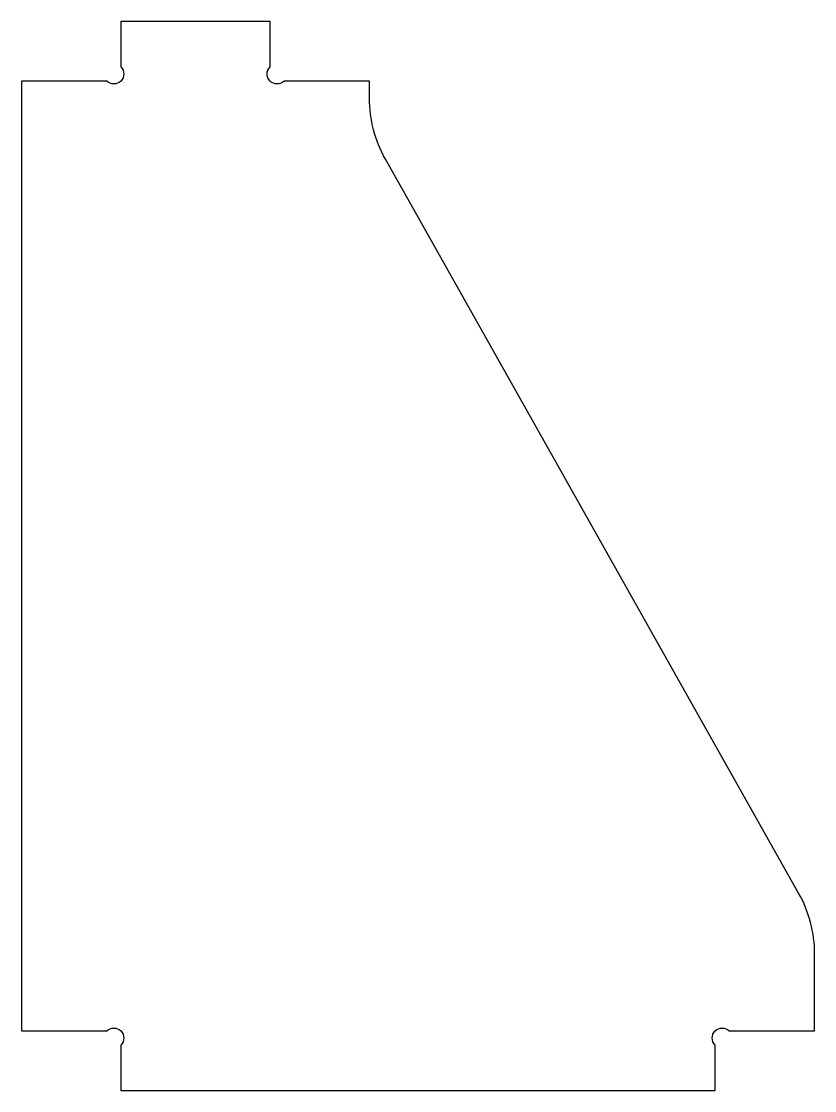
# Model space of a CAD drawing. Header units: millimetres. Extents: x 25 to 185, y -12 to 203.
import ezdxf

# ---------------------------------------------------------------- set-up
doc = ezdxf.new("R2010")
doc.units = ezdxf.units.MM
doc.layers.get('0').update_dxf_attribs({"linetype": 'CONTINUOUS'})

msp = doc.modelspace()

# ---------------------------------------------------------------- linework, layer by layer
msp.add_lwpolyline([(185, 15.45, 0.128879), (181.79, 27.71), (98.71, 175.29, -0.128879), (95.5, 187.55), (95.5, 191), (78.33, 191, -1), (75.5, 193.83), (75.5, 203), (45.5, 203), (45.5, 193.83, -1), (42.67, 191), (25.5, 191), (25.5, 0), (42.67, 0, -1), (45.5, -2.83), (45.5, -12), (165, -12), (165, -2.83, -1), (167.83, 0), (185, 0)], format="xyb", close=True)

doc.saveas('drawing.dxf')
